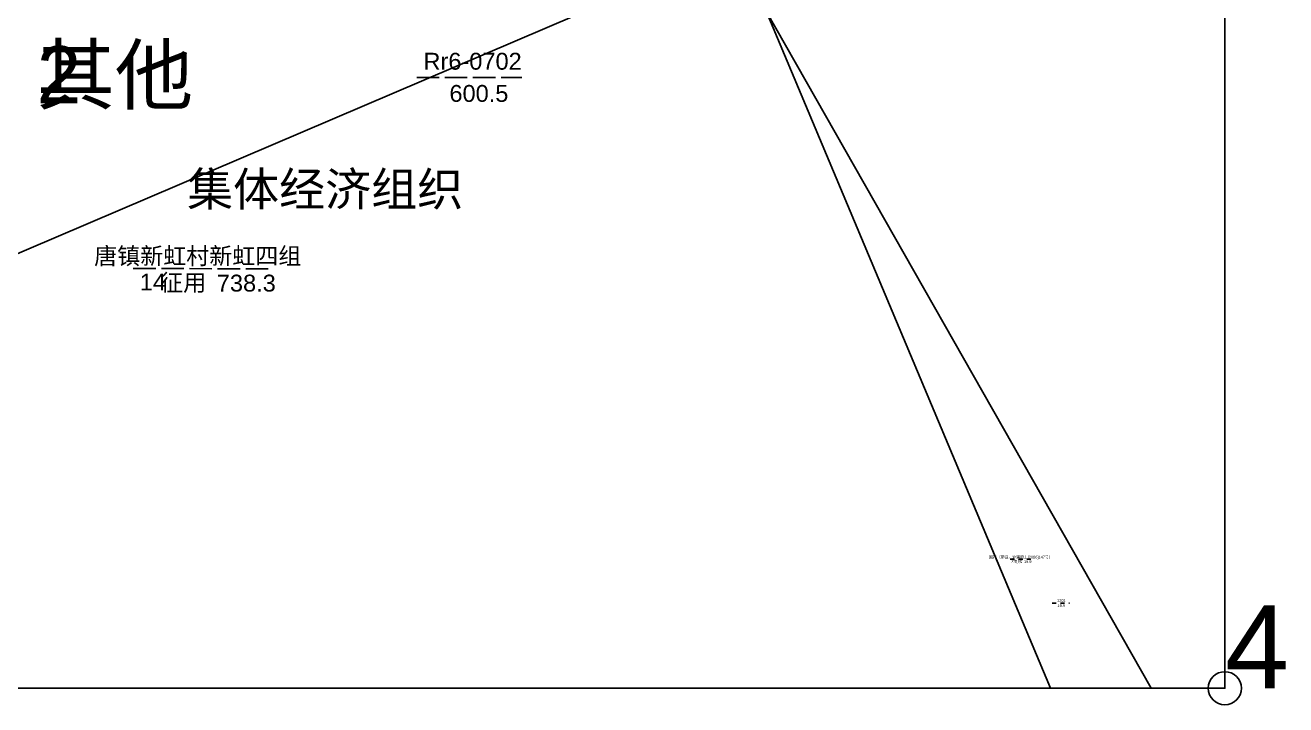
# Model space of a CAD drawing. Header units: metres. Extents: x 15788 to 16056, y 1027 to 1229.
# Drawn here: x 16025.52 to 16055.97, y 1027.1 to 1043.52 of the extents above; entities that cross this region are included whole.
import ezdxf
from ezdxf.enums import TextEntityAlignment as Align

# ---------------------------------------------------------------- set-up
doc = ezdxf.new("R2010")
doc.units = ezdxf.units.M
doc.linetypes.add('XX82', pattern=[5, 4, -1])
for name, color, linetype in [('js_close', 100, 'Continuous'), ('js_jzd', 7, 'Continuous'), ('kc_close', 5, 'Continuous'), ('kc_dw', 2, 'Continuous'), ('kc_gh', 4, 'Continuous'), ('kc_jt', 181, 'Continuous'), ('kc_swl_fw', 42, 'Continuous'), ('kc_swl_lc', 160, 'Continuous'), ('kc_swl_lx', 3, 'Continuous'), ('kc_swl_xz', 140, 'Continuous')]:
    doc.layers.add(name, color=color, linetype=linetype)
doc.styles.add('st_h', font='txt.shx', dxfattribs={"bigfont": 'hztxt.shx'})
doc.styles.get("Standard").update_dxf_attribs({"font": 'arial.ttf'})

# ---------------------------------------------------------------- blocks, each defined once
blk = doc.blocks.new('emap_dw')
at = {"linetype": 'XX82'}
blk.add_line((-18.54, -0.17), (6.21, -0.28), dxfattribs=at)
at = {"flags": 1}
for tag, p in [('街道号', (13.79, 22.59)), ('原宗地号', (16.86, 15.47)), ('勘测序号', (32.57, -2.5)), ('权属', (33.71, -10.75))]:
    blk.add_attdef(tag, p, '', height=3, dxfattribs=at)
at = {"linetype": 'XX82', "flags": 1}
for tag, p in [('所有权人', (20.82, 10.03)), ('地块名称', (24.88, 4.33)), ('所有权宗地号', (23.73, -14.03)), ('地块号', (24.5, -18.84))]:
    blk.add_attdef(tag, p, '', height=3, dxfattribs=at)
blk.add_attdef('单位名', text='', height=3).set_placement((-7.07, 0.54), align=Align.CENTER)
for tag, p in [('单位序号', (-17.37, -4.09)), ('用地类型', (-13.76, -4.19)), ('面积', (-3.68, -4.29))]:
    blk.add_attdef(tag, p, '', height=3)
blk = doc.blocks.new('emap_yt')
at = {"linetype": 'XX82'}
blk.add_line((-8.85, -2.29), (9.84, -2.29), dxfattribs=at)
at = {"style": 'st_h', "flags": 1}
for tag, p in [('用地类型', (10.38, 14.54)), ('单位序号', (10.38, 8.97)), ('规划序号', (11.72, 4.65)), ('勘测类型', (32.53, 3.82)), ('规划用途', (13.17, -0.63)), ('单位名', (33.37, -1.89)), ('原宗地号', (12.74, -5.65)), ('权属', (34.06, -8.15)), ('勘测序号', (12.47, -10.52)), ('新宗地号', (30.96, -14.82))]:
    blk.add_attdef(tag, p, '', height=4.38, dxfattribs=at)
blk.add_attdef('原来用途', text='', height=3).set_placement((1.09, -0.92), align=Align.CENTER)
blk.add_attdef('面积', (-3.03, -6.64), '', height=3)
at = {"linetype": 'XX82', "style": 'st_h', "flags": 1}
blk.add_attdef('街道号', (12.81, -14.59), '', height=4.38, dxfattribs=at)
at = {"linetype": 'XX82', "flags": 1}
for tag, p in [('所有权人', (14.13, -19.59)), ('地块名称', (14.61, -23.59)), ('所有权宗地号', (20.05, -28.7)), ('地块号', (20.37, -33.65))]:
    blk.add_attdef(tag, p, '', height=2.5, dxfattribs=at)

msp = doc.modelspace()

# ---------------------------------------------------------------- linework, layer by layer
at = {"layer": 'js_close', "flags": 128}
msp.add_lwpolyline([(16054.5, 1226.809, -0.24693), (15988.648, 1192.019), (15799.896, 1191.67, 0.230628), (15788.095, 1185.893, -0.08141), (15832.056, 1089.5), (15874.984, 1089.5), (15886.624, 1027.5), (16054.5, 1027.5)], format="xyb", close=True, dxfattribs=at)
at = {"layer": 'js_jzd'}
msp.add_circle((16054.5, 1027.5), 0.4, dxfattribs=at)
at = {"layer": 'kc_close', "color": 3, "flags": 128}
msp.add_lwpolyline([(15832.056, 1089.5), (15874.984, 1089.5), (15886.624, 1027.5), (16054.5, 1027.5), (16054.5, 1226.809, -0.24693), (15988.648, 1192.019), (15799.896, 1191.67, 0.230628), (15788.095, 1185.893, -0.08141)], format="xyb", close=True, dxfattribs=at)
at = {"layer": 'kc_dw', "flags": 128}
msp.add_lwpolyline([(15898.787, 1138.426), (15932.523, 1089.437), (15933.82, 1089.03), (15939.8, 1078.87), (15975.054, 1027.5), (15980.904, 1027.5), (16023.09, 1045.38), (16033.324, 1048.766), (16040, 1052), (16043.421, 1043.853), (16052.721, 1027.5), (16054.5, 1027.5), (16054.5, 1057.848), (16033, 1103.6), (16035.432, 1104.497), (16034.97, 1105.58), (16053, 1114.12), (16054.5, 1114.803), (16054.5, 1118.795)], dxfattribs=at)
for points in [[(16043.421, 1043.853), (16039.47, 1050.8), (16033.324, 1048.766), (15989.419, 1027.5), (16050.287, 1027.5)], [(16043.421, 1043.853), (16050.287, 1027.5), (16052.721, 1027.5)]]:
    msp.add_lwpolyline(points, close=True, dxfattribs=at)
at = {"layer": 'kc_gh', "flags": 128}
msp.add_lwpolyline([(16054.5, 1226.809, -0.24693), (15988.648, 1192.019), (15799.896, 1191.67, 0.230628), (15788.095, 1185.893, -0.08141), (15832.056, 1089.5), (15874.984, 1089.5), (15886.624, 1027.5), (16054.5, 1027.5)], format="xyb", close=True, dxfattribs=at)
at = {"layer": 'kc_jt', "flags": 128}
msp.add_lwpolyline([(15898.787, 1138.426), (15932.523, 1089.437), (15933.82, 1089.03), (15939.8, 1078.87), (15975.054, 1027.5), (15980.904, 1027.5), (16023.09, 1045.38), (16033.324, 1048.766), (16040, 1052), (16043.421, 1043.853), (16052.721, 1027.5), (16054.5, 1027.5), (16054.5, 1057.848), (16033, 1103.6), (16035.432, 1104.497), (16034.97, 1105.58), (16053, 1114.12), (16054.5, 1114.803), (16054.5, 1118.795)], dxfattribs=at)
for points in [[(16043.421, 1043.853), (16039.47, 1050.8), (16033.324, 1048.766), (16011.123, 1038.013), (16015.63, 1027.5), (16050.287, 1027.5)], [(16043.421, 1043.853), (16050.287, 1027.5), (16052.721, 1027.5)]]:
    msp.add_lwpolyline(points, close=True, dxfattribs=at)
at = {"layer": 'kc_swl_fw'}
msp.add_lwpolyline([(16041.055, 1044.719), (16013.024, 1032.74), (16010.548, 1038.534), (16038.579, 1050.513)], close=True, dxfattribs=at)
at = {"layer": 'kc_swl_xz', "flags": 128}
msp.add_lwpolyline([(16043.421, 1043.853), (16039.47, 1050.8), (16033.324, 1048.766), (15989.419, 1027.5), (16050.287, 1027.5)], close=True, dxfattribs=at)

# ---------------------------------------------------------------- block references
at = {"layer": 'kc_dw'}
for p, xscale, yscale, zscale, values in [((16030.652, 1037.666), 0.13585626889093, 0.13585626889093, 0.13585626889093, {'单位名': '唐镇新虹村新虹四组', '单位序号': '14', '用地类型': '征用', '面积': '738.3'}), ((16049.73, 1030.621), 0.02230473825204, 0.02230473825204, 0.02230473825204, {'单位名': '国有（带征，沪浦府土[2006]147号）', '单位序号': '22', '用地类型': '划拨', '面积': '19.9'})]:
    msp.add_blockref('emap_dw', p, dxfattribs=dict(at, xscale=xscale, yscale=yscale, zscale=zscale)).add_auto_attribs(values)
at = {"layer": 'kc_jt'}
for p, xscale, yscale, zscale, values in [((16036.182, 1042.568), 0.13582216754039, 0.13582216754039, 0.13582216754039, {'面积': '600.5', '原来用途': 'Rr6-0702'}), ((16050.525, 1029.609), 0.02230473825204, 0.02230473825204, 0.02230473825204, {'面积': '19.9', '原来用途': '1201'})]:
    msp.add_blockref('emap_yt', p, dxfattribs=dict(at, xscale=xscale, yscale=yscale, zscale=zscale)).add_auto_attribs(values)

# ---------------------------------------------------------------- texts
at = {"layer": 'js_jzd'}
msp.add_text('4', height=2, dxfattribs=at).set_placement((16054.5, 1027.5))
at = {"layer": 'kc_swl_lc'}
msp.add_text('2', height=1.386, dxfattribs=at).set_placement((16025.802, 1041.627))
at = {"layer": 'kc_swl_lx'}
msp.add_text('其他', height=1.3858, dxfattribs=at).set_placement((16025.802, 1041.627))
at = {"layer": 'kc_swl_xz'}
msp.add_text('集体经济组织', height=0.8151, dxfattribs=at).set_placement((16029.433, 1039.15))

doc.saveas('drawing.dxf')
